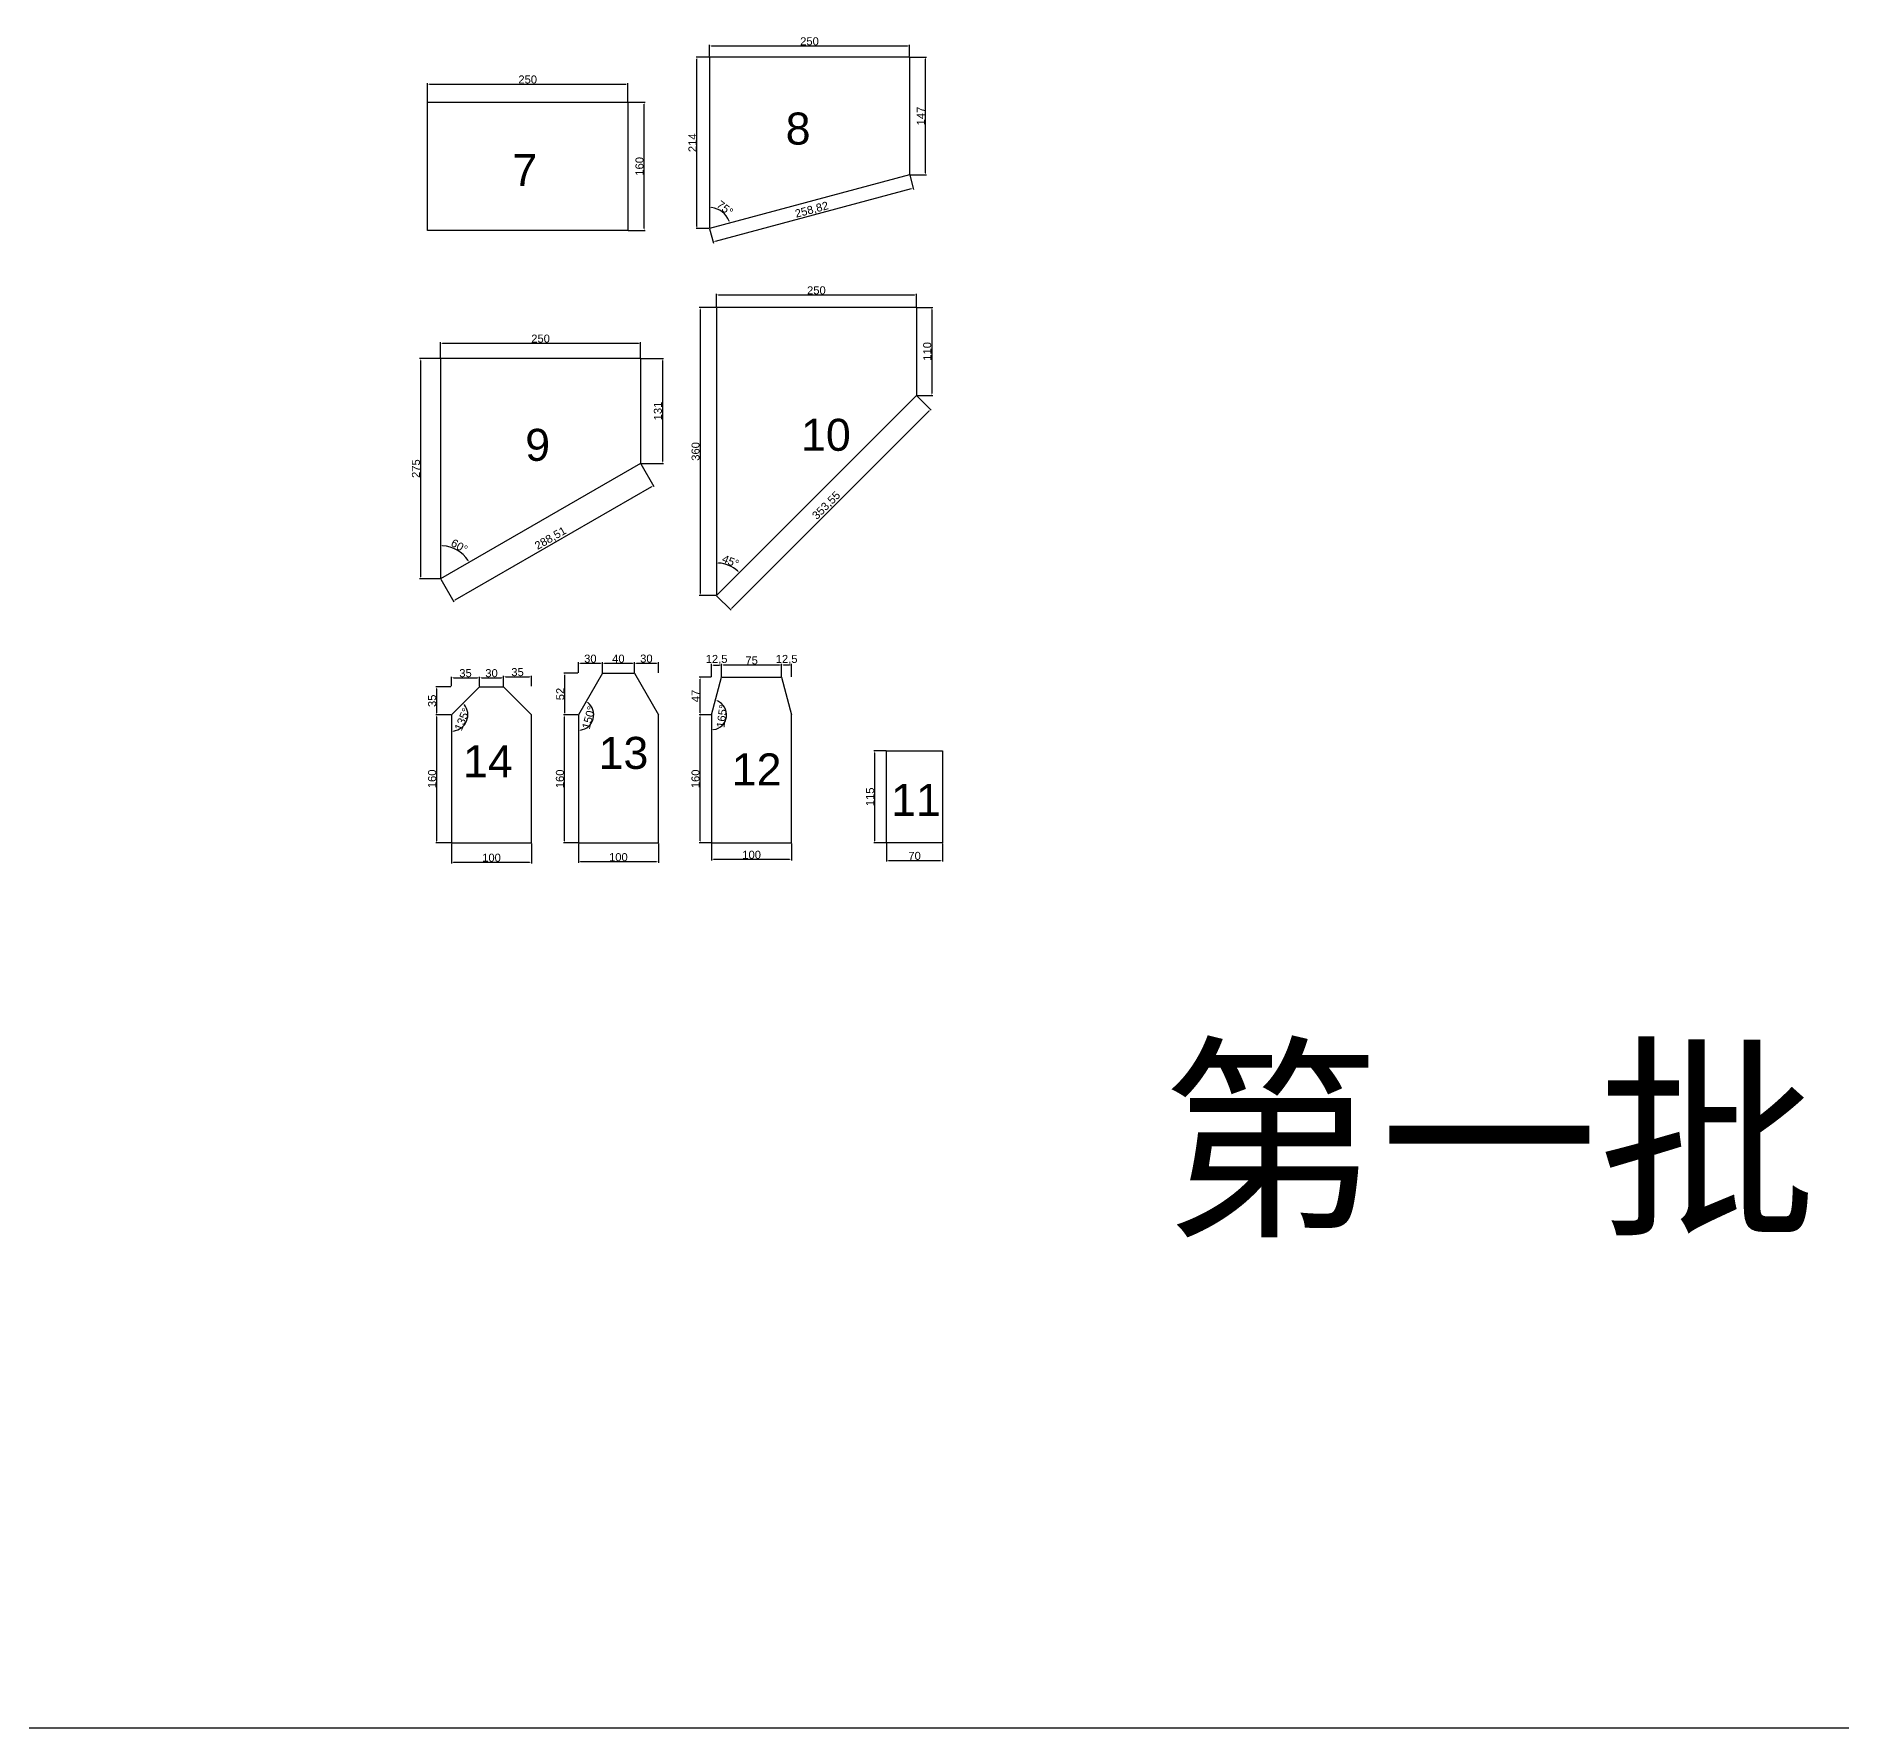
# Model space of a CAD drawing. Header units: millimetres. Extents: x -4275 to 17266, y -15886 to 5463.
# Drawn here: x 3830 to 6086, y 133 to 2247 of the extents above; entities that cross this region are included whole.
import ezdxf

# ---------------------------------------------------------------- set-up
doc = ezdxf.new("R2010")
doc.units = ezdxf.units.MM
doc.layers.add('尺寸标注', color=6, linetype='Continuous')
doc.layers.add('标号', color=4, linetype='Continuous')
doc.styles.get("Standard").update_dxf_attribs({"font": 'arial.ttf'})
doc.dimstyles.new('ISO-25-JHF', dxfattribs={"dimtxt": 10, "dimasz": 2.5, "dimexe": 1.25, "dimexo": 0.625, "dimtad": 1, "dimtxsty": 'Standard', "dimcen": 2.5, "dimadec": 0, "dimazin": 0, "dimtfac": 1, "dimtmove": 0, "dimatfit": 3, "dimfxl": 1, "dimarcsym": 0})

# ---------------------------------------------------------------- blocks, each defined once
blk = doc.blocks.new('*D71')
at = {"layer": 'Defpoints', "color": 0, "transparency": 16777216}
for p in [(4348.8, 1238.6), (4448.8, 1238.6), (4348.8, 1214.2)]:
    blk.add_point(p, dxfattribs=at)
at = {"layer": '尺寸标注', "color": 0, "lineweight": -2, "transparency": 16777216}
for p, q in [((4348.8, 1238), (4348.8, 1213)), ((4448.8, 1238), (4448.8, 1213)), ((4446.3, 1214.2), (4351.3, 1214.2))]:
    blk.add_line(p, q, dxfattribs=at)
at = {"layer": '尺寸标注', "color": 0, "transparency": 16777216}
for points in [[(4351.3, 1214.6), (4351.3, 1213.8), (4348.8, 1214.2)], [(4446.3, 1214.6), (4446.3, 1213.8), (4448.8, 1214.2)]]:
    blk.add_solid(points, dxfattribs=at)
at = {"layer": '尺寸标注', "color": 0, "transparency": 16777216, "insert": (4398.8, 1220), "char_height": 10, "attachment_point": 5}
blk.add_mtext('100', dxfattribs=at)
blk = doc.blocks.new('*D72')
at = {"layer": 'Defpoints', "color": 0, "transparency": 16777216}
for p in [(4330.3, 1398.6), (4348.8, 1398.6), (4348.8, 1238.6)]:
    blk.add_point(p, dxfattribs=at)
at = {"layer": '尺寸标注', "color": 0, "lineweight": -2, "transparency": 16777216}
for p, q in [((4348.1, 1398.6), (4329.1, 1398.6)), ((4330.3, 1241.1), (4330.3, 1396.1)), ((4348.1, 1238.6), (4329.1, 1238.6))]:
    blk.add_line(p, q, dxfattribs=at)
at = {"layer": '尺寸标注', "color": 0, "transparency": 16777216}
for points in [[(4329.9, 1396.1), (4330.7, 1396.1), (4330.3, 1398.6)], [(4329.9, 1241.1), (4330.7, 1241.1), (4330.3, 1238.6)]]:
    blk.add_solid(points, dxfattribs=at)
at = {"layer": '尺寸标注', "color": 0, "transparency": 16777216, "insert": (4324.6, 1318.6), "char_height": 10, "attachment_point": 5, "rotation": 90}
blk.add_mtext('160', dxfattribs=at)
blk = doc.blocks.new('*D23')
at = {"layer": 'Defpoints', "color": 0, "transparency": 16777216}
for p in [(4330.3, 1433.6), (4348.8, 1433.6), (4348.8, 1398.6)]:
    blk.add_point(p, dxfattribs=at)
at = {"layer": '尺寸标注', "color": 0, "lineweight": -2, "transparency": 16777216}
for p, q in [((4348.1, 1433.6), (4329.1, 1433.6)), ((4330.3, 1401.1), (4330.3, 1431.1)), ((4348.1, 1398.6), (4329.1, 1398.6))]:
    blk.add_line(p, q, dxfattribs=at)
at = {"layer": '尺寸标注', "color": 0, "transparency": 16777216}
for points in [[(4329.9, 1431.1), (4330.7, 1431.1), (4330.3, 1433.6)], [(4329.9, 1401.1), (4330.7, 1401.1), (4330.3, 1398.6)]]:
    blk.add_solid(points, dxfattribs=at)
at = {"layer": '尺寸标注', "color": 0, "transparency": 16777216, "insert": (4324.6, 1416.1), "char_height": 10, "attachment_point": 5, "rotation": 90}
blk.add_mtext('35', dxfattribs=at)
blk = doc.blocks.new('*D73')
at = {"layer": 'Defpoints', "color": 0, "transparency": 16777216}
for p in [(4383.8, 1444.9), (4348.8, 1433.6), (4383.8, 1433.6)]:
    blk.add_point(p, dxfattribs=at)
at = {"layer": '尺寸标注', "color": 0, "lineweight": -2, "transparency": 16777216}
for p, q in [((4348.8, 1434.2), (4348.8, 1446.1)), ((4351.3, 1444.9), (4381.3, 1444.9)), ((4383.8, 1434.2), (4383.8, 1446.1))]:
    blk.add_line(p, q, dxfattribs=at)
at = {"layer": '尺寸标注', "color": 0, "transparency": 16777216}
for points in [[(4351.3, 1445.3), (4351.3, 1444.5), (4348.8, 1444.9)], [(4381.3, 1445.3), (4381.3, 1444.5), (4383.8, 1444.9)]]:
    blk.add_solid(points, dxfattribs=at)
at = {"layer": '尺寸标注', "color": 0, "transparency": 16777216, "insert": (4366.3, 1450.6), "char_height": 10, "attachment_point": 5}
blk.add_mtext('35', dxfattribs=at)
blk = doc.blocks.new('*D74')
at = {"layer": 'Defpoints', "color": 0, "transparency": 16777216}
for p in [(4413.8, 1444.9), (4383.8, 1433.6), (4413.8, 1433.6)]:
    blk.add_point(p, dxfattribs=at)
at = {"layer": '尺寸标注', "color": 0, "lineweight": -2, "transparency": 16777216}
for p, q in [((4383.8, 1434.2), (4383.8, 1446.1)), ((4386.3, 1444.9), (4411.3, 1444.9)), ((4413.8, 1434.2), (4413.8, 1446.1))]:
    blk.add_line(p, q, dxfattribs=at)
at = {"layer": '尺寸标注', "color": 0, "transparency": 16777216}
for points in [[(4386.3, 1445.3), (4386.3, 1444.5), (4383.8, 1444.9)], [(4411.3, 1445.3), (4411.3, 1444.5), (4413.8, 1444.9)]]:
    blk.add_solid(points, dxfattribs=at)
at = {"layer": '尺寸标注', "color": 0, "transparency": 16777216, "insert": (4398.8, 1450.6), "char_height": 10, "attachment_point": 5}
blk.add_mtext('30', dxfattribs=at)
blk = doc.blocks.new('*D24')
at = {"layer": 'Defpoints', "color": 0, "transparency": 16777216}
for p in [(4448.8, 1446.1), (4413.8, 1433.6), (4448.8, 1433.6)]:
    blk.add_point(p, dxfattribs=at)
at = {"layer": '尺寸标注', "color": 0, "lineweight": -2, "transparency": 16777216}
for p, q in [((4413.8, 1434.2), (4413.8, 1447.4)), ((4416.3, 1446.1), (4446.3, 1446.1)), ((4448.8, 1434.2), (4448.8, 1447.4))]:
    blk.add_line(p, q, dxfattribs=at)
at = {"layer": '尺寸标注', "color": 0, "transparency": 16777216}
for points in [[(4416.3, 1446.6), (4416.3, 1445.7), (4413.8, 1446.1)], [(4446.3, 1446.6), (4446.3, 1445.7), (4448.8, 1446.1)]]:
    blk.add_solid(points, dxfattribs=at)
at = {"layer": '尺寸标注', "color": 0, "transparency": 16777216, "insert": (4431.3, 1451.9), "char_height": 10, "attachment_point": 5}
blk.add_mtext('35', dxfattribs=at)
blk = doc.blocks.new('*D75')
at = {"layer": 'Defpoints', "color": 0, "transparency": 16777216}
for p in [(4507.3, 1238.6), (4607.3, 1238.6), (4507.3, 1215)]:
    blk.add_point(p, dxfattribs=at)
at = {"layer": '尺寸标注', "color": 0, "lineweight": -2, "transparency": 16777216}
for p, q in [((4507.3, 1238), (4507.3, 1213.7)), ((4607.3, 1238), (4607.3, 1213.7)), ((4604.8, 1215), (4509.8, 1215))]:
    blk.add_line(p, q, dxfattribs=at)
at = {"layer": '尺寸标注', "color": 0, "transparency": 16777216}
for points in [[(4509.8, 1215.4), (4509.8, 1214.6), (4507.3, 1215)], [(4604.8, 1215.4), (4604.8, 1214.6), (4607.3, 1215)]]:
    blk.add_solid(points, dxfattribs=at)
at = {"layer": '尺寸标注', "color": 0, "transparency": 16777216, "insert": (4557.3, 1220.7), "char_height": 10, "attachment_point": 5}
blk.add_mtext('100', dxfattribs=at)
blk = doc.blocks.new('*D76')
at = {"layer": 'Defpoints', "color": 0, "transparency": 16777216}
for p in [(4490.1, 1398.6), (4507.3, 1398.6), (4507.3, 1238.6)]:
    blk.add_point(p, dxfattribs=at)
at = {"layer": '尺寸标注', "color": 0, "lineweight": -2, "transparency": 16777216}
for p, q in [((4506.7, 1398.6), (4488.8, 1398.6)), ((4490.1, 1241.1), (4490.1, 1396.1)), ((4506.7, 1238.6), (4488.8, 1238.6))]:
    blk.add_line(p, q, dxfattribs=at)
at = {"layer": '尺寸标注', "color": 0, "transparency": 16777216}
for points in [[(4489.6, 1396.1), (4490.5, 1396.1), (4490.1, 1398.6)], [(4489.6, 1241.1), (4490.5, 1241.1), (4490.1, 1238.6)]]:
    blk.add_solid(points, dxfattribs=at)
at = {"layer": '尺寸标注', "color": 0, "transparency": 16777216, "insert": (4484.3, 1318.6), "char_height": 10, "attachment_point": 5, "rotation": 90}
blk.add_mtext('160', dxfattribs=at)
blk = doc.blocks.new('*D25')
at = {"layer": 'Defpoints', "color": 0, "transparency": 16777216}
for p in [(4490.5, 1450.6), (4507.3, 1450.6), (4507.3, 1398.6)]:
    blk.add_point(p, dxfattribs=at)
at = {"layer": '尺寸标注', "color": 0, "lineweight": -2, "transparency": 16777216}
for p, q in [((4506.7, 1450.6), (4489.2, 1450.6)), ((4490.5, 1401.1), (4490.5, 1448.1)), ((4506.7, 1398.6), (4489.2, 1398.6))]:
    blk.add_line(p, q, dxfattribs=at)
at = {"layer": '尺寸标注', "color": 0, "transparency": 16777216}
for points in [[(4490.1, 1448.1), (4490.9, 1448.1), (4490.5, 1450.6)], [(4490.1, 1401.1), (4490.9, 1401.1), (4490.5, 1398.6)]]:
    blk.add_solid(points, dxfattribs=at)
at = {"layer": '尺寸标注', "color": 0, "transparency": 16777216, "insert": (4484.7, 1424.6), "char_height": 10, "attachment_point": 5, "rotation": 90}
blk.add_mtext('52', dxfattribs=at)
blk = doc.blocks.new('*D77')
at = {"layer": 'Defpoints', "color": 0, "transparency": 16777216}
for p in [(4507.3, 1450.6), (4537.3, 1463), (4537.3, 1450.6)]:
    blk.add_point(p, dxfattribs=at)
at = {"layer": '尺寸标注', "color": 0, "lineweight": -2, "transparency": 16777216}
for p, q in [((4507.3, 1451.2), (4507.3, 1464.2)), ((4509.8, 1463), (4534.8, 1463)), ((4537.3, 1451.2), (4537.3, 1464.2))]:
    blk.add_line(p, q, dxfattribs=at)
at = {"layer": '尺寸标注', "color": 0, "transparency": 16777216}
for points in [[(4509.8, 1463.4), (4509.8, 1462.6), (4507.3, 1463)], [(4534.8, 1463.4), (4534.8, 1462.6), (4537.3, 1463)]]:
    blk.add_solid(points, dxfattribs=at)
at = {"layer": '尺寸标注', "color": 0, "transparency": 16777216, "insert": (4522.3, 1468.7), "char_height": 10, "attachment_point": 5}
blk.add_mtext('30', dxfattribs=at)
blk = doc.blocks.new('*D78')
at = {"layer": 'Defpoints', "color": 0, "transparency": 16777216}
for p in [(4537.3, 1450.6), (4577.3, 1463), (4577.3, 1450.6)]:
    blk.add_point(p, dxfattribs=at)
at = {"layer": '尺寸标注', "color": 0, "lineweight": -2, "transparency": 16777216}
for p, q in [((4537.3, 1451.2), (4537.3, 1464.3)), ((4539.8, 1463), (4574.8, 1463)), ((4577.3, 1451.2), (4577.3, 1464.3))]:
    blk.add_line(p, q, dxfattribs=at)
at = {"layer": '尺寸标注', "color": 0, "transparency": 16777216}
for points in [[(4539.8, 1463.4), (4539.8, 1462.6), (4537.3, 1463)], [(4574.8, 1463.4), (4574.8, 1462.6), (4577.3, 1463)]]:
    blk.add_solid(points, dxfattribs=at)
at = {"layer": '尺寸标注', "color": 0, "transparency": 16777216, "insert": (4557.3, 1468.7), "char_height": 10, "attachment_point": 5}
blk.add_mtext('40', dxfattribs=at)
blk = doc.blocks.new('*D26')
at = {"layer": 'Defpoints', "color": 0, "transparency": 16777216}
for p in [(4577.3, 1450.6), (4607.3, 1463), (4607.3, 1450.6)]:
    blk.add_point(p, dxfattribs=at)
at = {"layer": '尺寸标注', "color": 0, "lineweight": -2, "transparency": 16777216}
for p, q in [((4577.3, 1451.2), (4577.3, 1464.3)), ((4579.8, 1463), (4604.8, 1463)), ((4607.3, 1451.2), (4607.3, 1464.3))]:
    blk.add_line(p, q, dxfattribs=at)
at = {"layer": '尺寸标注', "color": 0, "transparency": 16777216}
for points in [[(4579.8, 1463.4), (4579.8, 1462.6), (4577.3, 1463)], [(4604.8, 1463.4), (4604.8, 1462.6), (4607.3, 1463)]]:
    blk.add_solid(points, dxfattribs=at)
at = {"layer": '尺寸标注', "color": 0, "transparency": 16777216, "insert": (4592.3, 1468.8), "char_height": 10, "attachment_point": 5}
blk.add_mtext('30', dxfattribs=at)
blk = doc.blocks.new('*D79')
at = {"layer": 'Defpoints', "color": 0, "transparency": 16777216}
for p in [(4673.8, 1238.6), (4773.8, 1238.6), (4673.8, 1217.9)]:
    blk.add_point(p, dxfattribs=at)
at = {"layer": '尺寸标注', "color": 0, "lineweight": -2, "transparency": 16777216}
for p, q in [((4673.8, 1238), (4673.8, 1216.7)), ((4773.8, 1238), (4773.8, 1216.7)), ((4771.3, 1217.9), (4676.3, 1217.9))]:
    blk.add_line(p, q, dxfattribs=at)
at = {"layer": '尺寸标注', "color": 0, "transparency": 16777216}
for points in [[(4676.3, 1218.3), (4676.3, 1217.5), (4673.8, 1217.9)], [(4771.3, 1218.3), (4771.3, 1217.5), (4773.8, 1217.9)]]:
    blk.add_solid(points, dxfattribs=at)
at = {"layer": '尺寸标注', "color": 0, "transparency": 16777216, "insert": (4723.8, 1223.7), "char_height": 10, "attachment_point": 5}
blk.add_mtext('100', dxfattribs=at)
blk = doc.blocks.new('*D80')
at = {"layer": 'Defpoints', "color": 0, "transparency": 16777216}
for p in [(4659.5, 1398.6), (4673.8, 1398.6), (4673.8, 1238.6)]:
    blk.add_point(p, dxfattribs=at)
at = {"layer": '尺寸标注', "color": 0, "lineweight": -2, "transparency": 16777216}
for p, q in [((4673.2, 1398.6), (4658.2, 1398.6)), ((4659.5, 1241.1), (4659.5, 1396.1)), ((4673.2, 1238.6), (4658.2, 1238.6))]:
    blk.add_line(p, q, dxfattribs=at)
at = {"layer": '尺寸标注', "color": 0, "transparency": 16777216}
for points in [[(4659, 1396.1), (4659.9, 1396.1), (4659.5, 1398.6)], [(4659, 1241.1), (4659.9, 1241.1), (4659.5, 1238.6)]]:
    blk.add_solid(points, dxfattribs=at)
at = {"layer": '尺寸标注', "color": 0, "transparency": 16777216, "insert": (4653.7, 1318.6), "char_height": 10, "attachment_point": 5, "rotation": 90}
blk.add_mtext('160', dxfattribs=at)
blk = doc.blocks.new('*D27')
at = {"layer": 'Defpoints', "color": 0, "transparency": 16777216}
for p in [(4659.5, 1445.6), (4673.8, 1445.6), (4673.8, 1398.6)]:
    blk.add_point(p, dxfattribs=at)
at = {"layer": '尺寸标注', "color": 0, "lineweight": -2, "transparency": 16777216}
for p, q in [((4673.2, 1445.6), (4658.2, 1445.6)), ((4659.5, 1401.1), (4659.5, 1443.1)), ((4673.2, 1398.6), (4658.2, 1398.6))]:
    blk.add_line(p, q, dxfattribs=at)
at = {"layer": '尺寸标注', "color": 0, "transparency": 16777216}
for points in [[(4659, 1443.1), (4659.9, 1443.1), (4659.5, 1445.6)], [(4659, 1401.1), (4659.9, 1401.1), (4659.5, 1398.6)]]:
    blk.add_solid(points, dxfattribs=at)
at = {"layer": '尺寸标注', "color": 0, "transparency": 16777216, "insert": (4653.8, 1422.1), "char_height": 10, "attachment_point": 5, "rotation": 90}
blk.add_mtext('47', dxfattribs=at)
blk = doc.blocks.new('*D81')
at = {"layer": 'Defpoints', "color": 0, "transparency": 16777216}
for p in [(4673.8, 1445.6), (4686.3, 1460.8), (4686.3, 1445.6)]:
    blk.add_point(p, dxfattribs=at)
at = {"layer": '尺寸标注', "color": 0, "lineweight": -2, "transparency": 16777216}
for p, q in [((4673.8, 1446.2), (4673.8, 1462.1)), ((4676.3, 1460.8), (4683.8, 1460.8)), ((4686.3, 1446.2), (4686.3, 1462.1))]:
    blk.add_line(p, q, dxfattribs=at)
at = {"layer": '尺寸标注', "color": 0, "transparency": 16777216}
for points in [[(4676.3, 1461.2), (4676.3, 1460.4), (4673.8, 1460.8)], [(4683.8, 1461.2), (4683.8, 1460.4), (4686.3, 1460.8)]]:
    blk.add_solid(points, dxfattribs=at)
at = {"layer": '尺寸标注', "color": 0, "transparency": 16777216, "insert": (4680, 1467.5), "char_height": 10, "attachment_point": 5}
blk.add_mtext('12,5', dxfattribs=at)
blk = doc.blocks.new('*D82')
at = {"layer": 'Defpoints', "color": 0, "transparency": 16777216}
for p in [(4686.3, 1445.6), (4761.3, 1460.9), (4761.3, 1445.6)]:
    blk.add_point(p, dxfattribs=at)
at = {"layer": '尺寸标注', "color": 0, "lineweight": -2, "transparency": 16777216}
for p, q in [((4686.3, 1446.2), (4686.3, 1462.1)), ((4688.8, 1460.9), (4758.8, 1460.9)), ((4761.3, 1446.2), (4761.3, 1462.1))]:
    blk.add_line(p, q, dxfattribs=at)
at = {"layer": '尺寸标注', "color": 0, "transparency": 16777216}
for points in [[(4688.8, 1461.3), (4688.8, 1460.4), (4686.3, 1460.9)], [(4758.8, 1461.3), (4758.8, 1460.4), (4761.3, 1460.9)]]:
    blk.add_solid(points, dxfattribs=at)
at = {"layer": '尺寸标注', "color": 0, "transparency": 16777216, "insert": (4723.8, 1466.6), "char_height": 10, "attachment_point": 5}
blk.add_mtext('75', dxfattribs=at)
blk = doc.blocks.new('*D28')
at = {"layer": 'Defpoints', "color": 0, "transparency": 16777216}
for p in [(4761.3, 1445.6), (4773.8, 1460.9), (4773.8, 1445.6)]:
    blk.add_point(p, dxfattribs=at)
at = {"layer": '尺寸标注', "color": 0, "lineweight": -2, "transparency": 16777216}
for p, q in [((4761.3, 1446.2), (4761.3, 1462.1)), ((4763.8, 1460.9), (4771.3, 1460.9)), ((4773.8, 1446.2), (4773.8, 1462.1))]:
    blk.add_line(p, q, dxfattribs=at)
at = {"layer": '尺寸标注', "color": 0, "transparency": 16777216}
for points in [[(4763.8, 1461.3), (4763.8, 1460.4), (4761.3, 1460.9)], [(4771.3, 1461.3), (4771.3, 1460.4), (4773.8, 1460.9)]]:
    blk.add_solid(points, dxfattribs=at)
at = {"layer": '尺寸标注', "color": 0, "transparency": 16777216, "insert": (4767.5, 1467.5), "char_height": 10, "attachment_point": 5}
blk.add_mtext('12,5', dxfattribs=at)
blk = doc.blocks.new('*D83')
at = {"layer": 'Defpoints', "color": 0, "transparency": 16777216}
for p in [(4892.4, 1238.6), (4962.4, 1238.6), (4962.4, 1216.6)]:
    blk.add_point(p, dxfattribs=at)
at = {"layer": '尺寸标注', "color": 0, "lineweight": -2, "transparency": 16777216}
for p, q in [((4892.4, 1238), (4892.4, 1215.3)), ((4962.4, 1238), (4962.4, 1215.3)), ((4894.9, 1216.6), (4959.9, 1216.6))]:
    blk.add_line(p, q, dxfattribs=at)
at = {"layer": '尺寸标注', "color": 0, "transparency": 16777216}
for points in [[(4894.9, 1217), (4894.9, 1216.2), (4892.4, 1216.6)], [(4959.9, 1217), (4959.9, 1216.2), (4962.4, 1216.6)]]:
    blk.add_solid(points, dxfattribs=at)
at = {"layer": '尺寸标注', "color": 0, "transparency": 16777216, "insert": (4927.4, 1222.3), "char_height": 10, "attachment_point": 5}
blk.add_mtext('70', dxfattribs=at)
blk = doc.blocks.new('*D84')
at = {"layer": 'Defpoints', "color": 0, "transparency": 16777216}
for p in [(4877.6, 1353.6), (4892.4, 1353.6), (4892.4, 1238.6)]:
    blk.add_point(p, dxfattribs=at)
at = {"layer": '尺寸标注', "color": 0, "lineweight": -2, "transparency": 16777216}
for p, q in [((4891.8, 1353.6), (4876.3, 1353.6)), ((4877.6, 1241.1), (4877.6, 1351.1)), ((4891.8, 1238.6), (4876.3, 1238.6))]:
    blk.add_line(p, q, dxfattribs=at)
at = {"layer": '尺寸标注', "color": 0, "transparency": 16777216}
for points in [[(4877.2, 1351.1), (4878, 1351.1), (4877.6, 1353.6)], [(4877.2, 1241.1), (4878, 1241.1), (4877.6, 1238.6)]]:
    blk.add_solid(points, dxfattribs=at)
at = {"layer": '尺寸标注', "color": 0, "transparency": 16777216, "insert": (4871.8, 1296.1), "char_height": 10, "attachment_point": 5, "rotation": 90}
blk.add_mtext('115', dxfattribs=at)
blk = doc.blocks.new('*D85')
at = {"layer": 'Defpoints', "color": 0, "transparency": 16777216}
for p in [(4383.8, 1433.6), (4348.8, 1398.6), (4348.8, 1398.6), (4363.2, 1384.2), (4348.8, 1238.6)]:
    blk.add_point(p, dxfattribs=at)
at = {"layer": '尺寸标注', "color": 0, "lineweight": -2, "transparency": 16777216}
blk.add_arc((4348.8, 1398.6), 20.4, 277.0269, 37.9731, dxfattribs=at)
at = {"layer": '尺寸标注', "color": 0, "transparency": 16777216}
for points in [[(4364.5, 1410.9), (4365.2, 1411.4), (4363.2, 1413)], [(4351.3, 1377.9), (4351.2, 1378.7), (4348.8, 1378.2)]]:
    blk.add_solid(points, dxfattribs=at)
at = {"layer": '尺寸标注', "color": 0, "transparency": 16777216, "insert": (4362.3, 1393), "char_height": 10, "attachment_point": 5, "rotation": 67.5}
blk.add_mtext('135°', dxfattribs=at)
blk = doc.blocks.new('*D86')
at = {"layer": 'Defpoints', "color": 0, "transparency": 16777216}
for p in [(4537.3, 1450.6), (4507.3, 1398.6), (4507.3, 1398.6), (4522, 1386.2), (4507.3, 1238.6)]:
    blk.add_point(p, dxfattribs=at)
at = {"layer": '尺寸标注', "color": 0, "lineweight": -2, "transparency": 16777216}
blk.add_arc((4507.3, 1398.6), 19.2, 277.4568, 52.5616, dxfattribs=at)
at = {"layer": '尺寸标注', "color": 0, "transparency": 16777216}
for points in [[(4518.8, 1413.5), (4519.2, 1414.2), (4516.9, 1415.2)], [(4509.8, 1379.1), (4509.8, 1379.9), (4507.3, 1379.4)]]:
    blk.add_solid(points, dxfattribs=at)
at = {"layer": '尺寸标注', "color": 0, "transparency": 16777216, "insert": (4520.3, 1395.1), "char_height": 10, "attachment_point": 5, "rotation": 75.0092}
blk.add_mtext('150°', dxfattribs=at)
blk = doc.blocks.new('*D87')
at = {"layer": 'Defpoints', "color": 0, "transparency": 16777216}
for p in [(4686.3, 1445.6), (4673.8, 1398.6), (4673.8, 1398.6), (4689.1, 1387.9), (4673.8, 1238.6)]:
    blk.add_point(p, dxfattribs=at)
at = {"layer": '尺寸标注', "color": 0, "lineweight": -2, "transparency": 16777216}
blk.add_arc((4673.8, 1398.6), 18.7, 277.6645, 67.4421, dxfattribs=at)
at = {"layer": '尺寸标注', "color": 0, "transparency": 16777216}
for points in [[(4680.8, 1415.5), (4681.1, 1416.2), (4678.6, 1416.7)], [(4676.3, 1379.6), (4676.3, 1380.5), (4673.8, 1379.9)]]:
    blk.add_solid(points, dxfattribs=at)
at = {"layer": '尺寸标注', "color": 0, "transparency": 16777216, "insert": (4686.7, 1396.9), "char_height": 10, "attachment_point": 5, "rotation": 82.5533}
blk.add_mtext('165°', dxfattribs=at)
blk = doc.blocks.new('*D88')
at = {"layer": 'Defpoints', "color": 0, "transparency": 16777216}
for p in [(4569, 2186.7), (4319, 2163.9), (4569, 2163.9)]:
    blk.add_point(p, dxfattribs=at)
at = {"layer": '尺寸标注', "color": 0, "lineweight": -2, "transparency": 16777216}
for p, q in [((4319, 2164.5), (4319, 2187.9)), ((4321.5, 2186.7), (4566.5, 2186.7)), ((4569, 2164.5), (4569, 2187.9))]:
    blk.add_line(p, q, dxfattribs=at)
at = {"layer": '尺寸标注', "color": 0, "transparency": 16777216}
for points in [[(4321.5, 2187.1), (4321.5, 2186.2), (4319, 2186.7)], [(4566.5, 2187.1), (4566.5, 2186.2), (4569, 2186.7)]]:
    blk.add_solid(points, dxfattribs=at)
at = {"layer": '尺寸标注', "color": 0, "transparency": 16777216, "insert": (4444, 2192.4), "char_height": 10, "attachment_point": 5}
blk.add_mtext('250', dxfattribs=at)
blk = doc.blocks.new('*D89')
at = {"layer": 'Defpoints', "color": 0, "transparency": 16777216}
for p in [(4569, 2163.9), (4589.5, 2163.9), (4569, 2003.9)]:
    blk.add_point(p, dxfattribs=at)
at = {"layer": '尺寸标注', "color": 0, "lineweight": -2, "transparency": 16777216}
for p, q in [((4569.6, 2163.9), (4590.7, 2163.9)), ((4589.5, 2006.4), (4589.5, 2161.4)), ((4569.6, 2003.9), (4590.7, 2003.9))]:
    blk.add_line(p, q, dxfattribs=at)
at = {"layer": '尺寸标注', "color": 0, "transparency": 16777216}
for points in [[(4589.1, 2161.4), (4589.9, 2161.4), (4589.5, 2163.9)], [(4589.1, 2006.4), (4589.9, 2006.4), (4589.5, 2003.9)]]:
    blk.add_solid(points, dxfattribs=at)
at = {"layer": '尺寸标注', "color": 0, "transparency": 16777216, "insert": (4583.7, 2083.9), "char_height": 10, "attachment_point": 5, "rotation": 90}
blk.add_mtext('160', dxfattribs=at)
blk = doc.blocks.new('*D90')
at = {"layer": 'Defpoints', "color": 0, "transparency": 16777216}
for p in [(4921.1, 2234.3), (4671.1, 2220.3), (4921.1, 2220.3)]:
    blk.add_point(p, dxfattribs=at)
at = {"layer": '尺寸标注', "color": 0, "lineweight": -2, "transparency": 16777216}
for p, q in [((4671.1, 2221), (4671.1, 2235.6)), ((4673.6, 2234.3), (4918.6, 2234.3)), ((4921.1, 2221), (4921.1, 2235.6))]:
    blk.add_line(p, q, dxfattribs=at)
at = {"layer": '尺寸标注', "color": 0, "transparency": 16777216}
for points in [[(4673.6, 2234.7), (4673.6, 2233.9), (4671.1, 2234.3)], [(4918.6, 2234.7), (4918.6, 2233.9), (4921.1, 2234.3)]]:
    blk.add_solid(points, dxfattribs=at)
at = {"layer": '尺寸标注', "color": 0, "transparency": 16777216, "insert": (4796.1, 2240.1), "char_height": 10, "attachment_point": 5}
blk.add_mtext('250', dxfattribs=at)
blk = doc.blocks.new('*D91')
at = {"layer": 'Defpoints', "color": 0, "transparency": 16777216}
for p in [(4921.1, 2220.3), (4921.1, 2073.3), (4940.8, 2073.3)]:
    blk.add_point(p, dxfattribs=at)
at = {"layer": '尺寸标注', "color": 0, "lineweight": -2, "transparency": 16777216}
for p, q in [((4921.8, 2220.3), (4942.1, 2220.3)), ((4940.8, 2217.8), (4940.8, 2075.8)), ((4921.8, 2073.3), (4942.1, 2073.3))]:
    blk.add_line(p, q, dxfattribs=at)
at = {"layer": '尺寸标注', "color": 0, "transparency": 16777216}
for points in [[(4940.4, 2217.8), (4941.3, 2217.8), (4940.8, 2220.3)], [(4940.4, 2075.8), (4941.3, 2075.8), (4940.8, 2073.3)]]:
    blk.add_solid(points, dxfattribs=at)
at = {"layer": '尺寸标注', "color": 0, "transparency": 16777216, "insert": (4935.2, 2146.8), "char_height": 10, "attachment_point": 5, "rotation": 90}
blk.add_mtext('147', dxfattribs=at)
blk = doc.blocks.new('*D92')
at = {"layer": 'Defpoints', "color": 0, "transparency": 16777216}
for p in [(4921.1, 2073.3), (4671.1, 2006.3), (4675.7, 1989.2)]:
    blk.add_point(p, dxfattribs=at)
at = {"layer": '尺寸标注', "color": 0, "lineweight": -2, "transparency": 16777216}
for p, q in [((4923.3, 2055.6), (4678.1, 1989.9)), ((4921.3, 2072.7), (4926, 2055)), ((4671.3, 2005.7), (4676, 1988))]:
    blk.add_line(p, q, dxfattribs=at)
at = {"layer": '尺寸标注', "color": 0, "transparency": 16777216}
for points in [[(4923.2, 2056), (4923.4, 2055.2), (4925.7, 2056.2)], [(4678, 1990.3), (4678.2, 1989.5), (4675.7, 1989.2)]]:
    blk.add_solid(points, dxfattribs=at)
at = {"layer": '尺寸标注', "color": 0, "transparency": 16777216, "insert": (4799, 2029.1), "char_height": 10, "attachment_point": 5, "rotation": 15.0027}
blk.add_mtext('258,82', dxfattribs=at)
blk = doc.blocks.new('*D29')
at = {"layer": 'Defpoints', "color": 0, "transparency": 16777216}
for p in [(4655.5, 2220.3), (4671.1, 2220.3), (4671.1, 2006.3)]:
    blk.add_point(p, dxfattribs=at)
at = {"layer": '尺寸标注', "color": 0, "lineweight": -2, "transparency": 16777216}
for p, q in [((4670.5, 2220.3), (4654.3, 2220.3)), ((4655.5, 2008.8), (4655.5, 2217.8)), ((4670.5, 2006.3), (4654.3, 2006.3))]:
    blk.add_line(p, q, dxfattribs=at)
at = {"layer": '尺寸标注', "color": 0, "transparency": 16777216}
for points in [[(4655.1, 2217.8), (4655.9, 2217.8), (4655.5, 2220.3)], [(4655.1, 2008.8), (4655.9, 2008.8), (4655.5, 2006.3)]]:
    blk.add_solid(points, dxfattribs=at)
at = {"layer": '尺寸标注', "color": 0, "transparency": 16777216, "insert": (4649.9, 2113.3), "char_height": 10, "attachment_point": 5, "rotation": 90}
blk.add_mtext('214', dxfattribs=at)
blk = doc.blocks.new('*D93')
at = {"layer": 'Defpoints', "color": 0, "transparency": 16777216}
for p in [(4585.1, 1862.8), (4335.1, 1843.7), (4585.1, 1843.7)]:
    blk.add_point(p, dxfattribs=at)
at = {"layer": '尺寸标注', "color": 0, "lineweight": -2, "transparency": 16777216}
for p, q in [((4335.1, 1844.3), (4335.1, 1864.1)), ((4337.6, 1862.8), (4582.6, 1862.8)), ((4585.1, 1844.3), (4585.1, 1864.1))]:
    blk.add_line(p, q, dxfattribs=at)
at = {"layer": '尺寸标注', "color": 0, "transparency": 16777216}
for points in [[(4337.6, 1863.3), (4337.6, 1862.4), (4335.1, 1862.8)], [(4582.6, 1863.3), (4582.6, 1862.4), (4585.1, 1862.8)]]:
    blk.add_solid(points, dxfattribs=at)
at = {"layer": '尺寸标注', "color": 0, "transparency": 16777216, "insert": (4460.1, 1868.6), "char_height": 10, "attachment_point": 5}
blk.add_mtext('250', dxfattribs=at)
blk = doc.blocks.new('*D94')
at = {"layer": 'Defpoints', "color": 0, "transparency": 16777216}
for p in [(4585.1, 1843.7), (4585.1, 1712.7), (4612.4, 1712.7)]:
    blk.add_point(p, dxfattribs=at)
at = {"layer": '尺寸标注', "color": 0, "lineweight": -2, "transparency": 16777216}
for p, q in [((4585.7, 1843.7), (4613.7, 1843.7)), ((4612.4, 1841.2), (4612.4, 1715.2)), ((4585.7, 1712.7), (4613.7, 1712.7))]:
    blk.add_line(p, q, dxfattribs=at)
at = {"layer": '尺寸标注', "color": 0, "transparency": 16777216}
for points in [[(4612, 1841.2), (4612.8, 1841.2), (4612.4, 1843.7)], [(4612, 1715.2), (4612.8, 1715.2), (4612.4, 1712.7)]]:
    blk.add_solid(points, dxfattribs=at)
at = {"layer": '尺寸标注', "color": 0, "transparency": 16777216, "insert": (4606.7, 1778.2), "char_height": 10, "attachment_point": 5, "rotation": 90}
blk.add_mtext('131', dxfattribs=at)
blk = doc.blocks.new('*D95')
at = {"layer": 'Defpoints', "color": 0, "transparency": 16777216}
for p in [(4335.1, 1843.7), (4310.1, 1568.7), (4335.1, 1568.7)]:
    blk.add_point(p, dxfattribs=at)
at = {"layer": '尺寸标注', "color": 0, "lineweight": -2, "transparency": 16777216}
for p, q in [((4334.5, 1843.7), (4308.8, 1843.7)), ((4310.1, 1841.2), (4310.1, 1571.2)), ((4334.5, 1568.7), (4308.8, 1568.7))]:
    blk.add_line(p, q, dxfattribs=at)
at = {"layer": '尺寸标注', "color": 0, "transparency": 16777216}
for points in [[(4309.7, 1841.2), (4310.5, 1841.2), (4310.1, 1843.7)], [(4309.7, 1571.2), (4310.5, 1571.2), (4310.1, 1568.7)]]:
    blk.add_solid(points, dxfattribs=at)
at = {"layer": '尺寸标注', "color": 0, "transparency": 16777216, "insert": (4304.4, 1706.2), "char_height": 10, "attachment_point": 5, "rotation": 90}
blk.add_mtext('275', dxfattribs=at)
blk = doc.blocks.new('*D30')
at = {"layer": 'Defpoints', "color": 0, "transparency": 16777216}
for p in [(4585.1, 1712.7), (4601.1, 1684.9), (4335.1, 1568.7)]:
    blk.add_point(p, dxfattribs=at)
at = {"layer": '尺寸标注', "color": 0, "lineweight": -2, "transparency": 16777216}
for p, q in [((4585.4, 1712.1), (4601.7, 1683.8)), ((4353.2, 1542.2), (4598.9, 1683.7)), ((4335.4, 1568.1), (4351.7, 1539.8))]:
    blk.add_line(p, q, dxfattribs=at)
at = {"layer": '尺寸标注', "color": 0, "transparency": 16777216}
for points in [[(4598.7, 1684), (4599.1, 1683.3), (4601.1, 1684.9)], [(4353, 1542.5), (4353.4, 1541.8), (4351.1, 1540.9)]]:
    blk.add_solid(points, dxfattribs=at)
at = {"layer": '尺寸标注', "color": 0, "transparency": 16777216, "insert": (4472.8, 1618.7), "char_height": 10, "attachment_point": 5, "rotation": 29.9419}
blk.add_mtext('288,51', dxfattribs=at)
blk = doc.blocks.new('*D96')
at = {"layer": 'Defpoints', "color": 0, "transparency": 16777216}
for p in [(4929.7, 1923.2), (4679.7, 1907.7), (4929.7, 1907.7)]:
    blk.add_point(p, dxfattribs=at)
at = {"layer": '尺寸标注', "color": 0, "lineweight": -2, "transparency": 16777216}
for p, q in [((4679.7, 1908.3), (4679.7, 1924.4)), ((4682.2, 1923.2), (4927.2, 1923.2)), ((4929.7, 1908.3), (4929.7, 1924.4))]:
    blk.add_line(p, q, dxfattribs=at)
at = {"layer": '尺寸标注', "color": 0, "transparency": 16777216}
for points in [[(4682.2, 1923.6), (4682.2, 1922.8), (4679.7, 1923.2)], [(4927.2, 1923.6), (4927.2, 1922.8), (4929.7, 1923.2)]]:
    blk.add_solid(points, dxfattribs=at)
at = {"layer": '尺寸标注', "color": 0, "transparency": 16777216, "insert": (4804.7, 1928.9), "char_height": 10, "attachment_point": 5}
blk.add_mtext('250', dxfattribs=at)
blk = doc.blocks.new('*D97')
at = {"layer": 'Defpoints', "color": 0, "transparency": 16777216}
for p in [(4929.7, 1907.7), (4929.7, 1797.7), (4948.9, 1797.7)]:
    blk.add_point(p, dxfattribs=at)
at = {"layer": '尺寸标注', "color": 0, "lineweight": -2, "transparency": 16777216}
for p, q in [((4930.3, 1907.7), (4950.2, 1907.7)), ((4948.9, 1905.2), (4948.9, 1800.2)), ((4930.3, 1797.7), (4950.2, 1797.7))]:
    blk.add_line(p, q, dxfattribs=at)
at = {"layer": '尺寸标注', "color": 0, "transparency": 16777216}
for points in [[(4948.5, 1905.2), (4949.3, 1905.2), (4948.9, 1907.7)], [(4948.5, 1800.2), (4949.3, 1800.2), (4948.9, 1797.7)]]:
    blk.add_solid(points, dxfattribs=at)
at = {"layer": '尺寸标注', "color": 0, "transparency": 16777216, "insert": (4943.2, 1852.7), "char_height": 10, "attachment_point": 5, "rotation": 90}
blk.add_mtext('110', dxfattribs=at)
blk = doc.blocks.new('*D98')
at = {"layer": 'Defpoints', "color": 0, "transparency": 16777216}
for p in [(4679.7, 1907.7), (4659.5, 1547.7), (4679.7, 1547.7)]:
    blk.add_point(p, dxfattribs=at)
at = {"layer": '尺寸标注', "color": 0, "lineweight": -2, "transparency": 16777216}
for p, q in [((4679.1, 1907.7), (4658.3, 1907.7)), ((4659.5, 1905.2), (4659.5, 1550.2)), ((4679.1, 1547.7), (4658.3, 1547.7))]:
    blk.add_line(p, q, dxfattribs=at)
at = {"layer": '尺寸标注', "color": 0, "transparency": 16777216}
for points in [[(4659.1, 1905.2), (4659.9, 1905.2), (4659.5, 1907.7)], [(4659.1, 1550.2), (4659.9, 1550.2), (4659.5, 1547.7)]]:
    blk.add_solid(points, dxfattribs=at)
at = {"layer": '尺寸标注', "color": 0, "transparency": 16777216, "insert": (4653.8, 1727.7), "char_height": 10, "attachment_point": 5, "rotation": 90}
blk.add_mtext('360', dxfattribs=at)
blk = doc.blocks.new('*D31')
at = {"layer": 'Defpoints', "color": 0, "transparency": 16777216}
for p in [(4929.7, 1797.7), (4947.2, 1780.1), (4679.7, 1547.7)]:
    blk.add_point(p, dxfattribs=at)
at = {"layer": '尺寸标注', "color": 0, "lineweight": -2, "transparency": 16777216}
for p, q in [((4930.1, 1797.2), (4948.1, 1779.2)), ((4699, 1531.9), (4945.5, 1778.4)), ((4680.1, 1547.2), (4698.1, 1529.2))]:
    blk.add_line(p, q, dxfattribs=at)
at = {"layer": '尺寸标注', "color": 0, "transparency": 16777216}
for points in [[(4945.2, 1778.6), (4945.8, 1778.1), (4947.2, 1780.1)], [(4698.7, 1532.2), (4699.3, 1531.6), (4697.2, 1530.1)]]:
    blk.add_solid(points, dxfattribs=at)
at = {"layer": '尺寸标注', "color": 0, "transparency": 16777216, "insert": (4817.5, 1659.8), "char_height": 10, "attachment_point": 5, "rotation": 45}
blk.add_mtext('353,55', dxfattribs=at)
blk = doc.blocks.new('*D99')
at = {"layer": 'Defpoints', "color": 0, "transparency": 16777216}
for p in [(4671.1, 2220.3), (4921.1, 2073.3), (4691.1, 2023.1), (4671.1, 2006.3), (4671.1, 2006.3)]:
    blk.add_point(p, dxfattribs=at)
at = {"layer": '尺寸标注', "color": 0, "lineweight": -2, "transparency": 16777216}
blk.add_arc((4671.1, 2006.3), 26.1, 20.4982, 84.5045, dxfattribs=at)
at = {"layer": '尺寸标注', "color": 0, "transparency": 16777216}
for points in [[(4673.6, 2031.9), (4673.6, 2032.7), (4671.1, 2032.4)], [(4696, 2015.6), (4695.2, 2015.4), (4696.3, 2013.1)]]:
    blk.add_solid(points, dxfattribs=at)
at = {"layer": '尺寸标注', "color": 0, "transparency": 16777216, "insert": (4690.5, 2031.6), "char_height": 10, "attachment_point": 5, "rotation": 322.5014}
blk.add_mtext('75°', dxfattribs=at)
blk = doc.blocks.new('*D69')
at = {"layer": 'Defpoints', "color": 0, "transparency": 16777216}
for p in [(4335.1, 1843.7), (4585.1, 1712.7), (4361.7, 1600.3), (4335.1, 1568.7), (4335.1, 1568.7)]:
    blk.add_point(p, dxfattribs=at)
at = {"layer": '尺寸标注', "color": 0, "lineweight": -2, "transparency": 16777216}
blk.add_arc((4335.1, 1568.7), 41.3, 33.4082, 86.5338, dxfattribs=at)
at = {"layer": '尺寸标注', "color": 0, "transparency": 16777216}
for points in [[(4337.6, 1609.5), (4337.6, 1610.3), (4335.1, 1610)], [(4369.9, 1591.6), (4369.2, 1591.2), (4370.9, 1589.3)]]:
    blk.add_solid(points, dxfattribs=at)
at = {"layer": '尺寸标注', "color": 0, "transparency": 16777216, "insert": (4358.6, 1609.4), "char_height": 10, "attachment_point": 5, "rotation": 329.971}
blk.add_mtext('60°', dxfattribs=at)
blk = doc.blocks.new('*D70')
at = {"layer": 'Defpoints', "color": 0, "transparency": 16777216}
for p in [(4679.7, 1907.7), (4929.7, 1797.7), (4700, 1582.8), (4679.7, 1547.7), (4679.7, 1547.7)]:
    blk.add_point(p, dxfattribs=at)
at = {"layer": '尺寸标注', "color": 0, "lineweight": -2, "transparency": 16777216}
blk.add_arc((4679.7, 1547.7), 40.6, 48.5296, 86.4704, dxfattribs=at)
at = {"layer": '尺寸标注', "color": 0, "transparency": 16777216}
for points in [[(4682.2, 1587.7), (4682.2, 1588.6), (4679.7, 1588.2)], [(4706.9, 1578.4), (4706.3, 1577.8), (4708.4, 1576.4)]]:
    blk.add_solid(points, dxfattribs=at)
at = {"layer": '尺寸标注', "color": 0, "transparency": 16777216, "insert": (4697.4, 1590.4), "char_height": 10, "attachment_point": 5, "rotation": 337.5}
blk.add_mtext('45°', dxfattribs=at)

msp = doc.modelspace()

# ---------------------------------------------------------------- linework, layer by layer
for p, q in [((4921.131, 2220.349), (4671.131, 2220.349)), ((4671.131, 2220.349), (4671.131, 2006.349)), ((4921.131, 2220.349), (4921.131, 2073.349)), ((4319.007, 2163.905), (4569.007, 2163.905)), ((4319.007, 2003.905), (4319.007, 2163.905)), ((4569.007, 2163.905), (4569.007, 2003.905)), ((4921.131, 2073.349), (4671.131, 2006.349)), ((4569.007, 2003.905), (4319.007, 2003.905)), ((4929.703, 1907.653), (4679.703, 1907.653)), ((4679.703, 1907.653), (4679.703, 1547.653)), ((4929.703, 1907.653), (4929.703, 1797.653)), ((4585.093, 1843.653), (4335.093, 1843.653)), ((4335.093, 1843.653), (4335.093, 1568.653)), ((4585.093, 1843.653), (4585.093, 1712.653)), ((4929.703, 1797.653), (4679.703, 1547.653)), ((4585.093, 1712.653), (4335.093, 1568.653)), ((4537.305, 1450.578), (4507.305, 1398.578)), ((4537.305, 1450.578), (4577.305, 1450.578)), ((4577.305, 1450.578), (4607.305, 1398.578)), ((4673.794, 1398.578), (4686.294, 1445.578)), ((4686.294, 1445.578), (4761.294, 1445.578)), ((4761.294, 1445.578), (4773.794, 1398.578)), ((4383.768, 1433.578), (4348.768, 1398.578)), ((4383.768, 1433.578), (4413.768, 1433.578)), ((4413.768, 1433.578), (4448.768, 1398.578)), ((4348.768, 1398.578), (4348.768, 1238.578)), ((4448.768, 1238.578), (4448.768, 1398.578)), ((4507.305, 1398.578), (4507.305, 1238.578)), ((4607.305, 1238.578), (4607.305, 1398.578)), ((4673.794, 1398.578), (4673.794, 1238.578)), ((4773.794, 1238.578), (4773.794, 1398.578)), ((4892.424, 1353.578), (4962.424, 1353.578)), ((4892.424, 1238.578), (4892.424, 1353.578)), ((4962.424, 1353.578), (4962.424, 1238.578)), ((4348.768, 1238.578), (4448.768, 1238.578)), ((4507.305, 1238.578), (4607.305, 1238.578)), ((4673.794, 1238.578), (4773.794, 1238.578)), ((4962.424, 1238.578), (4892.424, 1238.578)), ((1573.615, 132.785), (10986.131, 132.785))]:
    msp.add_line(p, q)

# ---------------------------------------------------------------- texts
at = {"insert": (5235.793, 967.689), "char_height": 200, "attachment_point": 1}
msp.add_mtext_dynamic_manual_height_columns('{\\fSimSun|b0|i0|c134|p2;第一批}', width=2748.35617, gutter_width=12.5, heights=[0], dxfattribs=at)
at = {"layer": '标号', "char_height": 40, "attachment_point": 7}
for s, insert in [('8 ', (4766.325, 2110.558)), ('7 ', (4424.846, 2059.161)), ('10 ', (4785.541, 1727.908)), ('9 ', (4440.931, 1715.376)), ('14 ', (4363.234, 1320.571)), ('13 ', (4532.571, 1330.459)), ('12 ', (4698.957, 1310.401)), ('11 ', (4898.042, 1272.273))]:
    msp.add_mtext_dynamic_manual_height_columns(s, width=70.10425, gutter_width=12.5, heights=[0], dxfattribs=dict(at, insert=insert))

# ---------------------------------------------------------------- dimensions: what is measured, and where the dimension line sits
at = {"layer": '尺寸标注'}
for p1, p2, distance, picture, middle in [((4671.131, 2220.349), (4921.131, 2220.349), 13.98, '*D90', (4796.131, 2240.06)), ((4671.131, 2006.349), (4671.131, 2220.349), 15.628, '*D29', (4649.858, 2113.349)), ((4921.131, 2220.349), (4921.131, 2073.349), 19.715, '*D91', (4935.201, 2146.849)), ((4319.007, 2163.905), (4569.007, 2163.905), 22.759, '*D88', (4444.007, 2192.395)), ((4569.007, 2003.905), (4569.007, 2163.905), -20.459, '*D89', (4583.736, 2083.905)), ((4921.131, 2073.349), (4671.131, 2006.349), 17.741, '*D92', (4799.007, 2029.121)), ((4679.703, 1907.653), (4929.703, 1907.653), 15.532, '*D96', (4804.703, 1928.915)), ((4679.703, 1907.653), (4679.703, 1547.653), -20.174, '*D98', (4653.794, 1727.653)), ((4929.703, 1907.653), (4929.703, 1797.653), 19.207, '*D97', (4943.179, 1852.653)), ((4335.093, 1843.653), (4585.093, 1843.653), 19.193, '*D93', (4460.093, 1868.577)), ((4335.093, 1843.653), (4335.093, 1568.653), -24.998, '*D95', (4304.364, 1706.153)), ((4585.093, 1843.653), (4585.093, 1712.653), 27.337, '*D94', (4606.696, 1778.153)), ((4679.703, 1547.653), (4929.703, 1797.653), -24.793, '*D31', (4817.542, 1659.813)), ((4335.093, 1568.653), (4585.093, 1712.653), -32.009, '*D30', (4472.757, 1618.665)), ((4507.305, 1450.578), (4537.305, 1450.578), 12.406, '*D77', (4522.305, 1468.718)), ((4537.305, 1450.578), (4577.305, 1450.578), 12.44, '*D78', (4557.305, 1468.748)), ((4577.305, 1450.578), (4607.305, 1450.578), 12.44, '*D26', (4592.305, 1468.751)), ((4686.294, 1445.578), (4761.294, 1445.578), 15.283, '*D82', (4723.794, 1466.572)), ((4348.768, 1433.578), (4383.768, 1433.578), 11.32, '*D73', (4366.268, 1450.632)), ((4383.768, 1433.578), (4413.768, 1433.578), 11.32, '*D74', (4398.768, 1450.632)), ((4413.768, 1433.578), (4448.768, 1433.578), 12.57, '*D24', (4431.268, 1451.882)), ((4507.305, 1398.578), (4507.305, 1450.578), 16.838, '*D25', (4484.736, 1424.578)), ((4673.794, 1398.578), (4673.794, 1445.578), 14.33, '*D27', (4653.838, 1422.078)), ((4348.768, 1398.578), (4348.768, 1433.578), 18.44, '*D23', (4324.594, 1416.078)), ((4348.768, 1238.578), (4348.768, 1398.578), 18.44, '*D72', (4324.597, 1318.578)), ((4507.305, 1238.578), (4507.305, 1398.578), 17.255, '*D76', (4484.319, 1318.578)), ((4673.794, 1238.578), (4673.794, 1398.578), 14.33, '*D80', (4653.733, 1318.578)), ((4892.424, 1238.578), (4892.424, 1353.578), 14.849, '*D84', (4871.845, 1296.078)), ((4448.768, 1238.578), (4348.768, 1238.578), 24.355, '*D71', (4398.768, 1219.954)), ((4607.305, 1238.578), (4507.305, 1238.578), 23.598, '*D75', (4557.305, 1220.711)), ((4773.794, 1238.578), (4673.794, 1238.578), 20.645, '*D79', (4723.794, 1223.664)), ((4892.424, 1238.578), (4962.424, 1238.578), -21.994, '*D83', (4927.424, 1222.314))]:
    dim = msp.add_aligned_dim(p1=p1, p2=p2, distance=distance, dimstyle='ISO-25-JHF', dxfattribs=at)
    dim.commit()
    dim.dimension.update_dxf_attribs({"geometry": picture, "text_midpoint": middle})
for base, line1, line2, picture, middle in [((4691.105, 2023.11), ((4921.131, 2073.349), (4671.131, 2006.349)), ((4671.131, 2220.349), (4671.131, 2006.349)), '*D99', (4690.48, 2031.566)), ((4699.997, 1582.803), ((4929.703, 1797.653), (4679.703, 1547.653)), ((4679.703, 1907.653), (4679.703, 1547.653)), '*D70', (4697.42, 1590.427)), ((4361.681, 1600.296), ((4585.093, 1712.653), (4335.093, 1568.653)), ((4335.093, 1843.653), (4335.093, 1568.653)), '*D69', (4358.644, 1609.397)), ((4522.032, 1386.223), ((4507.305, 1398.578), (4507.305, 1238.578)), ((4537.305, 1450.578), (4507.305, 1398.578)), '*D86', (4520.338, 1395.088)), ((4689.121, 1387.86), ((4673.794, 1398.578), (4673.794, 1238.578)), ((4673.794, 1398.578), (4686.294, 1445.578)), '*D87', (4686.656, 1396.897)), ((4363.191, 1384.155), ((4348.768, 1398.578), (4348.768, 1238.578)), ((4383.768, 1433.578), (4348.768, 1398.578)), '*D85', (4362.315, 1392.967))]:
    dim = msp.add_angular_dim_2l(base=base, line1=line1, line2=line2, dimstyle='ISO-25-JHF', dxfattribs=at)
    dim.commit()
    dim.dimension.update_dxf_attribs({"geometry": picture, "text_midpoint": middle})
for base, p1, p2, picture, middle in [((4686.294, 1460.827), (4673.794, 1445.578), (4686.294, 1445.578), '*D81', (4680.044, 1460.827)), ((4773.794, 1460.861), (4761.294, 1445.578), (4773.794, 1445.578), '*D28', (4767.544, 1460.861))]:
    dim = msp.add_linear_dim(base=base, p1=p1, p2=p2, angle=0, dimstyle='ISO-25-JHF', dxfattribs=at)
    dim.commit()
    dim.dimension.update_dxf_attribs({"geometry": picture, "text_midpoint": middle, "dimtype": 161})

doc.saveas('drawing.dxf')
